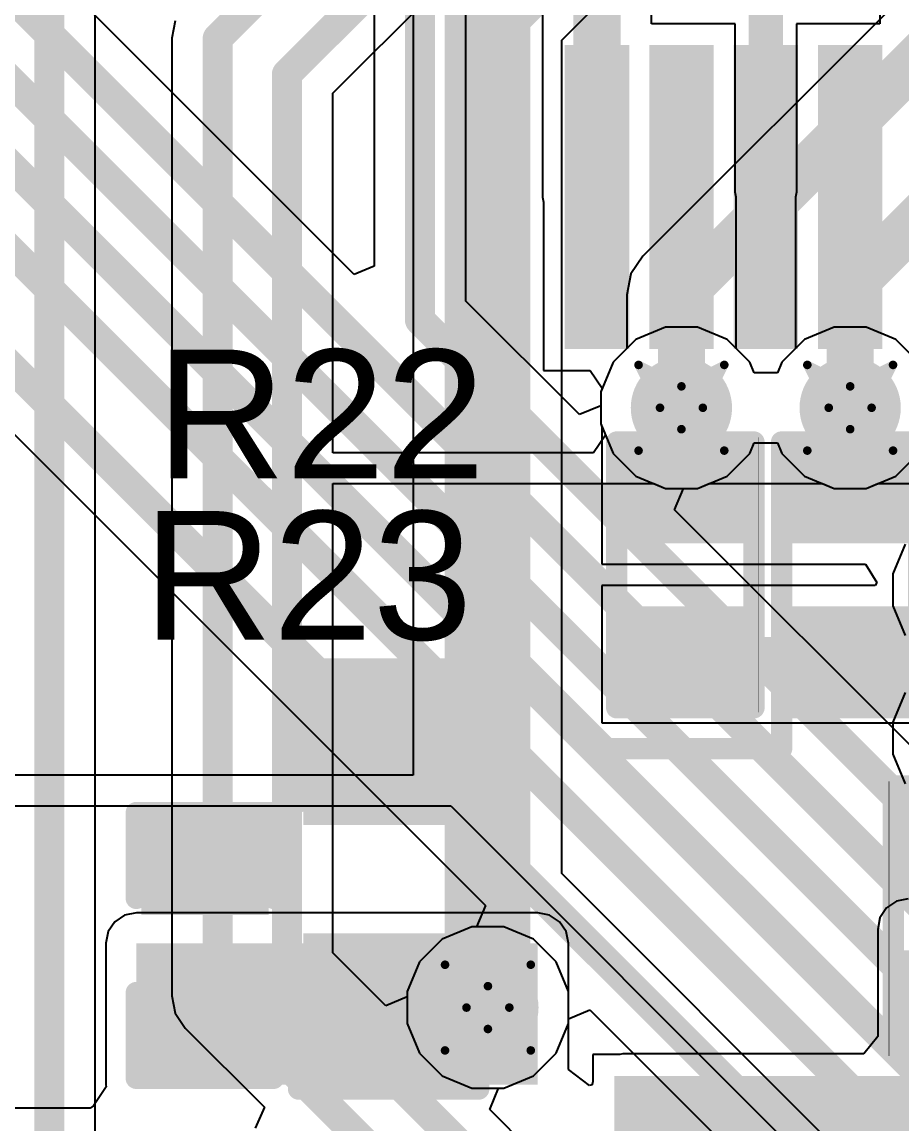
# Model space of a CAD drawing. Header units: inches. Extents: x -3 to 289, y -11 to 89.
# Drawn here: x 65.82 to 71.03, y 8.14 to 14.68 of the extents above; entities that cross this region are included whole.
import ezdxf

# ---------------------------------------------------------------- set-up
doc = ezdxf.new("R2010")
doc.units = ezdxf.units.IN
for name, color, linetype in [('Bottom Layer', 5, 'Continuous'), ('Drill Drawing', 1, 'Continuous'), ('Layer 1', 16, 'Continuous'), ('Layer 2', 76, 'Continuous'), ('Top Layer', 1, 'Continuous'), ('Top Overlay', 2, 'Continuous'), ('Top Paste', 8, 'Continuous'), ('Top Solder', 216, 'Continuous'), ('Via Holes', 16, 'Continuous')]:
    doc.layers.add(name, color=color, linetype=linetype)
doc.styles.add('Arial', font='', dxfattribs={"height": 0.2})
doc.styles.get('Arial').set_extended_font_data('Arial')

# ---------------------------------------------------------------- blocks, each defined once
blk = doc.blocks.new('48_TSOP_I_9')
at = {"layer": 'Top Layer'}
for points in [[(8.8999, -4.3899), (8.8999, -4.1099), (10.5999, -4.1099), (10.5999, -4.3899)], [(8.8999, -4.8901), (8.8999, -4.61), (10.5999, -4.61), (10.5999, -4.8901)], [(8.8999, -5.3899), (8.8999, -5.1099), (10.5999, -5.1099), (10.5999, -5.3899)], [(8.8999, -5.8901), (8.8999, -5.61), (10.5999, -5.61), (10.5999, -5.8901)]]:
    blk.add_hatch(color=1, dxfattribs=at).paths.add_polyline_path(points)
at = {"layer": 'Top Paste'}
for points in [[(8.8999, -4.3899), (8.8999, -4.1099), (10.5999, -4.1099), (10.5999, -4.3899)], [(8.8999, -4.8901), (8.8999, -4.61), (10.5999, -4.61), (10.5999, -4.8901)], [(8.8999, -5.3899), (8.8999, -5.1099), (10.5999, -5.1099), (10.5999, -5.3899)], [(8.8999, -5.8901), (8.8999, -5.61), (10.5999, -5.61), (10.5999, -5.8901)]]:
    blk.add_hatch(color=8, dxfattribs=at).paths.add_polyline_path(points)
at = {"layer": 'Top Solder'}
for points in [[(8.8491, -4.4407), (8.8491, -4.0591), (10.6507, -4.0591), (10.6507, -4.4407)], [(8.8491, -4.9409), (8.8491, -4.5592), (10.6507, -4.5592), (10.6507, -4.9409)], [(8.8491, -5.4407), (8.8491, -5.0591), (10.6507, -5.0591), (10.6507, -5.4407)], [(8.8491, -5.9409), (8.8491, -5.5592), (10.6507, -5.5592), (10.6507, -5.9409)]]:
    blk.add_hatch(color=216, dxfattribs=at).paths.add_polyline_path(points)
blk = doc.blocks.new('R___0402_45')
at = {"layer": 'Top Layer'}
for points in [[(-0.6985, -0.3175), (-0.6985, 0.3175), (-0.2413, 0.3175), (-0.2413, -0.3175)], [(0.2413, -0.3175), (0.2413, 0.3175), (0.6985, 0.3175), (0.6985, -0.3175)]]:
    blk.add_hatch(color=1, dxfattribs=at).paths.add_polyline_path(points)
at = {"layer": 'Top Paste'}
for points in [[(-0.6985, -0.3175), (-0.6985, 0.3175), (-0.2413, 0.3175), (-0.2413, -0.3175)], [(0.2413, -0.3175), (0.2413, 0.3175), (0.6985, 0.3175), (0.6985, -0.3175)]]:
    blk.add_hatch(color=8, dxfattribs=at).paths.add_polyline_path(points)
at = {"layer": 'Top Solder'}
for points in [[(-0.7535, -0.3725), (-0.7535, 0.3725), (-0.1863, 0.3725), (-0.1863, -0.3725)], [(0.1863, -0.3725), (0.1863, 0.3725), (0.7535, 0.3725), (0.7535, -0.3725)]]:
    blk.add_hatch(color=216, dxfattribs=at).paths.add_polyline_path(points)
at = {"layer": 'Top Overlay'}
for points in [[(-0.7874, 0.4064, 0.127, 0.127, 0), (-0.7874, -0.4064, 0.127, 0.127, 0)], [(-0.7874, 0.4064, 0.127, 0.127, 0), (0.7874, 0.4064, 0.127, 0.127, 0)], [(0.7874, 0.4064, 0.127, 0.127, 0), (0.7874, -0.4064, 0.127, 0.127, 0)], [(-0.7874, -0.4064, 0.127, 0.127, 0), (0.7874, -0.4064, 0.127, 0.127, 0)], [(-0.8128, -0.4318, 0.00323, 0.00323, 0), (0.8128, -0.4318, 0.00323, 0.00323, 0)]]:
    blk.add_lwpolyline(points, format="xyseb", dxfattribs=at)
for points in [[(-0.8191, 0.4064, 0.0635, 0.0635, 1), (-0.7556, 0.4064, 0.0635, 0.0635, 1)], [(-0.8191, 0.4064, 0.0635, 0.0635, 1), (-0.7556, 0.4064, 0.0635, 0.0635, 1)], [(0.7556, 0.4064, 0.0635, 0.0635, 1), (0.8191, 0.4064, 0.0635, 0.0635, 1)], [(0.7556, 0.4064, 0.0635, 0.0635, 1), (0.8191, 0.4064, 0.0635, 0.0635, 1)], [(-0.8191, -0.4064, 0.0635, 0.0635, 1), (-0.7556, -0.4064, 0.0635, 0.0635, 1)], [(-0.8191, -0.4064, 0.0635, 0.0635, 1), (-0.7556, -0.4064, 0.0635, 0.0635, 1)], [(0.7556, -0.4064, 0.0635, 0.0635, 1), (0.8191, -0.4064, 0.0635, 0.0635, 1)], [(0.7556, -0.4064, 0.0635, 0.0635, 1), (0.8191, -0.4064, 0.0635, 0.0635, 1)], [(-0.8136, -0.4318, 0.00161, 0.00161, 1), (-0.812, -0.4318, 0.00161, 0.00161, 1)], [(0.812, -0.4318, 0.00161, 0.00161, 1), (0.8136, -0.4318, 0.00161, 0.00161, 1)]]:
    blk.add_lwpolyline(points, format="xyseb", close=True, dxfattribs=at)
blk = doc.blocks.new('R___0402_46')
at = {"layer": 'Top Layer'}
for points in [[(-0.6985, -0.3175), (-0.6985, 0.3175), (-0.2413, 0.3175), (-0.2413, -0.3175)], [(0.2413, -0.3175), (0.2413, 0.3175), (0.6985, 0.3175), (0.6985, -0.3175)]]:
    blk.add_hatch(color=1, dxfattribs=at).paths.add_polyline_path(points)
at = {"layer": 'Top Paste'}
for points in [[(-0.6985, -0.3175), (-0.6985, 0.3175), (-0.2413, 0.3175), (-0.2413, -0.3175)], [(0.2413, -0.3175), (0.2413, 0.3175), (0.6985, 0.3175), (0.6985, -0.3175)]]:
    blk.add_hatch(color=8, dxfattribs=at).paths.add_polyline_path(points)
at = {"layer": 'Top Solder'}
for points in [[(-0.7535, -0.3725), (-0.7535, 0.3725), (-0.1863, 0.3725), (-0.1863, -0.3725)], [(0.1863, -0.3725), (0.1863, 0.3725), (0.7535, 0.3725), (0.7535, -0.3725)]]:
    blk.add_hatch(color=216, dxfattribs=at).paths.add_polyline_path(points)
at = {"layer": 'Top Overlay'}
for points in [[(-0.7874, 0.4064, 0.127, 0.127, 0), (0.7874, 0.4064, 0.127, 0.127, 0)], [(-0.7874, 0.4064, 0.127, 0.127, 0), (-0.7874, -0.4064, 0.127, 0.127, 0)], [(0.7874, 0.4064, 0.127, 0.127, 0), (0.7874, -0.4064, 0.127, 0.127, 0)], [(-0.7874, -0.4064, 0.127, 0.127, 0), (0.7874, -0.4064, 0.127, 0.127, 0)], [(-0.8128, -0.4318, 0.00323, 0.00323, 0), (0.8128, -0.4318, 0.00323, 0.00323, 0)]]:
    blk.add_lwpolyline(points, format="xyseb", dxfattribs=at)
for points in [[(-0.8191, 0.4064, 0.0635, 0.0635, 1), (-0.7556, 0.4064, 0.0635, 0.0635, 1)], [(-0.8191, 0.4064, 0.0635, 0.0635, 1), (-0.7556, 0.4064, 0.0635, 0.0635, 1)], [(0.7556, 0.4064, 0.0635, 0.0635, 1), (0.8191, 0.4064, 0.0635, 0.0635, 1)], [(0.7556, 0.4064, 0.0635, 0.0635, 1), (0.8191, 0.4064, 0.0635, 0.0635, 1)], [(-0.8191, -0.4064, 0.0635, 0.0635, 1), (-0.7556, -0.4064, 0.0635, 0.0635, 1)], [(-0.8191, -0.4064, 0.0635, 0.0635, 1), (-0.7556, -0.4064, 0.0635, 0.0635, 1)], [(0.7556, -0.4064, 0.0635, 0.0635, 1), (0.8191, -0.4064, 0.0635, 0.0635, 1)], [(0.7556, -0.4064, 0.0635, 0.0635, 1), (0.8191, -0.4064, 0.0635, 0.0635, 1)], [(-0.8136, -0.4318, 0.00161, 0.00161, 1), (-0.812, -0.4318, 0.00161, 0.00161, 1)], [(0.812, -0.4318, 0.00161, 0.00161, 1), (0.8136, -0.4318, 0.00161, 0.00161, 1)]]:
    blk.add_lwpolyline(points, format="xyseb", close=True, dxfattribs=at)
blk = doc.blocks.new('R___0402_55')
at = {"layer": 'Top Layer'}
for points in [[(-0.6985, -0.3175), (-0.6985, 0.3175), (-0.2413, 0.3175), (-0.2413, -0.3175)], [(0.2413, -0.3175), (0.2413, 0.3175), (0.6985, 0.3175), (0.6985, -0.3175)]]:
    blk.add_hatch(color=1, dxfattribs=at).paths.add_polyline_path(points)
at = {"layer": 'Top Paste'}
for points in [[(-0.6985, -0.3175), (-0.6985, 0.3175), (-0.2413, 0.3175), (-0.2413, -0.3175)], [(0.2413, -0.3175), (0.2413, 0.3175), (0.6985, 0.3175), (0.6985, -0.3175)]]:
    blk.add_hatch(color=8, dxfattribs=at).paths.add_polyline_path(points)
at = {"layer": 'Top Solder'}
for points in [[(-0.7535, -0.3725), (-0.7535, 0.3725), (-0.1863, 0.3725), (-0.1863, -0.3725)], [(0.1863, -0.3725), (0.1863, 0.3725), (0.7535, 0.3725), (0.7535, -0.3725)]]:
    blk.add_hatch(color=216, dxfattribs=at).paths.add_polyline_path(points)
at = {"layer": 'Top Overlay'}
for points in [[(0.7874, 0.4064, 0.127, 0.127, 0), (-0.7874, 0.4064, 0.127, 0.127, 0)], [(-0.7874, -0.4064, 0.127, 0.127, 0), (-0.7874, 0.4064, 0.127, 0.127, 0)], [(0.7874, -0.4064, 0.127, 0.127, 0), (0.7874, 0.4064, 0.127, 0.127, 0)], [(0.7874, -0.4064, 0.127, 0.127, 0), (-0.7874, -0.4064, 0.127, 0.127, 0)], [(0.8128, -0.4318, 0.00323, 0.00323, 0), (-0.8128, -0.4318, 0.00323, 0.00323, 0)]]:
    blk.add_lwpolyline(points, format="xyseb", dxfattribs=at)
for points in [[(-0.8191, 0.4064, 0.0635, 0.0635, 1), (-0.7556, 0.4064, 0.0635, 0.0635, 1)], [(-0.8191, 0.4064, 0.0635, 0.0635, 1), (-0.7556, 0.4064, 0.0635, 0.0635, 1)], [(0.7556, 0.4064, 0.0635, 0.0635, 1), (0.8191, 0.4064, 0.0635, 0.0635, 1)], [(0.7556, 0.4064, 0.0635, 0.0635, 1), (0.8191, 0.4064, 0.0635, 0.0635, 1)], [(-0.8191, -0.4064, 0.0635, 0.0635, 1), (-0.7556, -0.4064, 0.0635, 0.0635, 1)], [(-0.8191, -0.4064, 0.0635, 0.0635, 1), (-0.7556, -0.4064, 0.0635, 0.0635, 1)], [(0.7556, -0.4064, 0.0635, 0.0635, 1), (0.8191, -0.4064, 0.0635, 0.0635, 1)], [(0.7556, -0.4064, 0.0635, 0.0635, 1), (0.8191, -0.4064, 0.0635, 0.0635, 1)], [(-0.8136, -0.4318, 0.00161, 0.00161, 1), (-0.812, -0.4318, 0.00161, 0.00161, 1)], [(0.812, -0.4318, 0.00161, 0.00161, 1), (0.8136, -0.4318, 0.00161, 0.00161, 1)]]:
    blk.add_lwpolyline(points, format="xyseb", close=True, dxfattribs=at)
blk = doc.blocks.new('693071010811_82')
at = {"layer": 'Top Layer'}
blk.add_hatch(color=1, dxfattribs=at).paths.add_polyline_path([(-0.175, 7.725), (1.625, 7.725), (1.625, 6.325), (-0.175, 6.325)])
at = {"layer": 'Top Paste'}
blk.add_hatch(color=8, dxfattribs=at).paths.add_polyline_path([(-0.175, 7.725), (1.625, 7.725), (1.625, 6.325), (-0.175, 6.325)])
at = {"layer": 'Top Solder'}
blk.add_hatch(color=216, dxfattribs=at).paths.add_polyline_path([(-0.225, 7.775), (1.675, 7.775), (1.675, 6.275), (-0.225, 6.275)])
blk = doc.blocks.new('C___0603_111')
at = {"layer": 'Top Layer'}
for points in [[(-0.381, 0.4445), (-0.381, -0.4445), (-1.143, -0.4445), (-1.143, 0.4445)], [(1.143, 0.4445), (1.143, -0.4445), (0.381, -0.4445), (0.381, 0.4445)]]:
    blk.add_hatch(color=1, dxfattribs=at).paths.add_polyline_path(points)
at = {"layer": 'Top Paste'}
for points in [[(-0.381, 0.4445), (-0.381, -0.4445), (-1.143, -0.4445), (-1.143, 0.4445)], [(1.143, 0.4445), (1.143, -0.4445), (0.381, -0.4445), (0.381, 0.4445)]]:
    blk.add_hatch(color=8, dxfattribs=at).paths.add_polyline_path(points)
at = {"layer": 'Top Solder'}
for points in [[(-0.321, 0.5045), (-0.321, -0.5045), (-1.203, -0.5045), (-1.203, 0.5045)], [(1.203, 0.5045), (1.203, -0.5045), (0.321, -0.5045), (0.321, 0.5045)]]:
    blk.add_hatch(color=216, dxfattribs=at).paths.add_polyline_path(points)
at = {"layer": 'Top Overlay'}
for points in [[(-0.4572, 0.5334, 0.127, 0.127, 0), (-1.2446, 0.5334, 0.127, 0.127, 0)], [(-1.2446, -0.5334, 0.127, 0.127, 0), (-1.2446, 0.5334, 0.127, 0.127, 0)], [(1.2446, 0.5334, 0.127, 0.127, 0), (0.4572, 0.5334, 0.127, 0.127, 0)], [(1.2446, -0.5334, 0.127, 0.127, 0), (1.2446, 0.5334, 0.127, 0.127, 0)], [(-0.4572, -0.5334, 0.127, 0.127, 0), (-1.2446, -0.5334, 0.127, 0.127, 0)], [(1.2446, -0.5334, 0.127, 0.127, 0), (0.4572, -0.5334, 0.127, 0.127, 0)]]:
    blk.add_lwpolyline(points, format="xyseb", dxfattribs=at)
for points in [[(-1.2764, 0.5334, 0.0635, 0.0635, 1), (-1.2128, 0.5334, 0.0635, 0.0635, 1)], [(-1.2764, 0.5334, 0.0635, 0.0635, 1), (-1.2128, 0.5334, 0.0635, 0.0635, 1)], [(-0.4889, 0.5334, 0.0635, 0.0635, 1), (-0.4254, 0.5334, 0.0635, 0.0635, 1)], [(0.4254, 0.5334, 0.0635, 0.0635, 1), (0.4889, 0.5334, 0.0635, 0.0635, 1)], [(1.2128, 0.5334, 0.0635, 0.0635, 1), (1.2764, 0.5334, 0.0635, 0.0635, 1)], [(1.2128, 0.5334, 0.0635, 0.0635, 1), (1.2764, 0.5334, 0.0635, 0.0635, 1)], [(-1.2764, -0.5334, 0.0635, 0.0635, 1), (-1.2128, -0.5334, 0.0635, 0.0635, 1)], [(-1.2764, -0.5334, 0.0635, 0.0635, 1), (-1.2128, -0.5334, 0.0635, 0.0635, 1)], [(-0.4889, -0.5334, 0.0635, 0.0635, 1), (-0.4254, -0.5334, 0.0635, 0.0635, 1)], [(0.4254, -0.5334, 0.0635, 0.0635, 1), (0.4889, -0.5334, 0.0635, 0.0635, 1)], [(1.2128, -0.5334, 0.0635, 0.0635, 1), (1.2764, -0.5334, 0.0635, 0.0635, 1)], [(1.2128, -0.5334, 0.0635, 0.0635, 1), (1.2764, -0.5334, 0.0635, 0.0635, 1)]]:
    blk.add_lwpolyline(points, format="xyseb", close=True, dxfattribs=at)
blk = doc.blocks.new('____0402_114')
at = {"layer": 'Top Layer'}
for points in [[(-0.6985, -0.3175), (-0.6985, 0.3175), (-0.2413, 0.3175), (-0.2413, -0.3175)], [(0.2413, -0.3175), (0.2413, 0.3175), (0.6985, 0.3175), (0.6985, -0.3175)]]:
    blk.add_hatch(color=1, dxfattribs=at).paths.add_polyline_path(points)
at = {"layer": 'Top Paste'}
for points in [[(-0.6985, -0.3175), (-0.6985, 0.3175), (-0.2413, 0.3175), (-0.2413, -0.3175)], [(0.2413, -0.3175), (0.2413, 0.3175), (0.6985, 0.3175), (0.6985, -0.3175)]]:
    blk.add_hatch(color=8, dxfattribs=at).paths.add_polyline_path(points)
at = {"layer": 'Top Solder'}
for points in [[(-0.7585, -0.3775), (-0.7585, 0.3775), (-0.1813, 0.3775), (-0.1813, -0.3775)], [(0.1813, -0.3775), (0.1813, 0.3775), (0.7585, 0.3775), (0.7585, -0.3775)]]:
    blk.add_hatch(color=216, dxfattribs=at).paths.add_polyline_path(points)
at = {"layer": 'Top Overlay'}
for points in [[(-0.2794, 0.4064, 0.127, 0.127, 0), (-0.7874, 0.4064, 0.127, 0.127, 0)], [(-0.7874, -0.4064, 0.127, 0.127, 0), (-0.7874, 0.4064, 0.127, 0.127, 0)], [(0.7874, 0.4064, 0.127, 0.127, 0), (0.2794, 0.4064, 0.127, 0.127, 0)], [(0.7874, -0.4064, 0.127, 0.127, 0), (0.7874, 0.4064, 0.127, 0.127, 0)], [(-0.2794, -0.4064, 0.127, 0.127, 0), (-0.7874, -0.4064, 0.127, 0.127, 0)], [(0.7874, -0.4064, 0.127, 0.127, 0), (0.2794, -0.4064, 0.127, 0.127, 0)]]:
    blk.add_lwpolyline(points, format="xyseb", dxfattribs=at)
for points in [[(-0.8191, 0.4064, 0.0635, 0.0635, 1), (-0.7556, 0.4064, 0.0635, 0.0635, 1)], [(-0.8191, 0.4064, 0.0635, 0.0635, 1), (-0.7556, 0.4064, 0.0635, 0.0635, 1)], [(-0.3111, 0.4064, 0.0635, 0.0635, 1), (-0.2477, 0.4064, 0.0635, 0.0635, 1)], [(0.2477, 0.4064, 0.0635, 0.0635, 1), (0.3111, 0.4064, 0.0635, 0.0635, 1)], [(0.7556, 0.4064, 0.0635, 0.0635, 1), (0.8191, 0.4064, 0.0635, 0.0635, 1)], [(0.7556, 0.4064, 0.0635, 0.0635, 1), (0.8191, 0.4064, 0.0635, 0.0635, 1)], [(-0.8191, -0.4064, 0.0635, 0.0635, 1), (-0.7556, -0.4064, 0.0635, 0.0635, 1)], [(-0.8191, -0.4064, 0.0635, 0.0635, 1), (-0.7556, -0.4064, 0.0635, 0.0635, 1)], [(-0.3111, -0.4064, 0.0635, 0.0635, 1), (-0.2477, -0.4064, 0.0635, 0.0635, 1)], [(0.2477, -0.4064, 0.0635, 0.0635, 1), (0.3111, -0.4064, 0.0635, 0.0635, 1)], [(0.7556, -0.4064, 0.0635, 0.0635, 1), (0.8191, -0.4064, 0.0635, 0.0635, 1)], [(0.7556, -0.4064, 0.0635, 0.0635, 1), (0.8191, -0.4064, 0.0635, 0.0635, 1)]]:
    blk.add_lwpolyline(points, format="xyseb", close=True, dxfattribs=at)

msp = doc.modelspace()

# ---------------------------------------------------------------- hatches: boundary and pattern name
at = {"layer": 'Bottom Layer'}
h = msp.add_hatch(color=5, dxfattribs=at)
edge = h.paths.add_edge_path()
edge.add_arc((69.7275, 12.3891), 0.3, 0, 360)
h = msp.add_hatch(color=5, dxfattribs=at)
edge = h.paths.add_edge_path()
edge.add_arc((70.7275, 12.3891), 0.3, 0, 360)
h = msp.add_hatch(color=5, dxfattribs=at)
edge = h.paths.add_edge_path()
edge.add_arc((68.5808, 8.8335), 0.3, 0, 360)
at = {"layer": 'Layer 1'}
h = msp.add_hatch(color=16, dxfattribs=at)
edge = h.paths.add_edge_path()
edge.add_arc((69.7275, 12.3891), 0.3, 0, 360)
h = msp.add_hatch(color=16, dxfattribs=at)
edge = h.paths.add_edge_path()
edge.add_arc((70.7275, 12.3891), 0.3, 0, 360)
h = msp.add_hatch(color=16, dxfattribs=at)
edge = h.paths.add_edge_path()
edge.add_arc((68.5808, 8.8335), 0.3, 0, 360)
at = {"layer": 'Layer 2'}
h = msp.add_hatch(color=76, dxfattribs=at)
edge = h.paths.add_edge_path()
edge.add_arc((69.7275, 12.3891), 0.3, 0, 360)
h = msp.add_hatch(color=76, dxfattribs=at)
edge = h.paths.add_edge_path()
edge.add_arc((70.7275, 12.3891), 0.3, 0, 360)
h = msp.add_hatch(color=76, dxfattribs=at)
edge = h.paths.add_edge_path()
edge.add_arc((68.5808, 8.8335), 0.3, 0, 360)
at = {"layer": 'Top Layer'}
h = msp.add_hatch(color=1, dxfattribs=at)
edge = h.paths.add_edge_path()
edge.add_arc((69.7275, 12.3891), 0.3, 0, 360)
h = msp.add_hatch(color=1, dxfattribs=at)
edge = h.paths.add_edge_path()
edge.add_arc((70.7275, 12.3891), 0.3, 0, 360)
for points in [[(66.4975, 8.3763), (68.8766, 8.3763), (68.8766, 9.2145), (66.4975, 9.2145)], [(72.3654, 8.378), (69.3803, 8.378), (69.3803, 6.978), (72.3654, 6.978)]]:
    msp.add_hatch(color=1, dxfattribs=at).paths.add_polyline_path(points)
h = msp.add_hatch(color=1, dxfattribs=at)
edge = h.paths.add_edge_path()
edge.add_arc((68.5808, 8.8335), 0.3, 0, 360)
at = {"layer": 'Via Holes'}
h = msp.add_hatch(color=7, dxfattribs=at)
edge = h.paths.add_edge_path()
edge.add_arc((69.7275, 12.3891), 0.15, 0, 360)
h = msp.add_hatch(color=7, dxfattribs=at)
edge = h.paths.add_edge_path()
edge.add_arc((70.7275, 12.3891), 0.15, 0, 360)
h = msp.add_hatch(color=7, dxfattribs=at)
edge = h.paths.add_edge_path()
edge.add_arc((68.5808, 8.8335), 0.15, 0, 360)

# ---------------------------------------------------------------- linework, layer by layer
at = {"layer": 'Bottom Layer'}
for p, q in [((69.0179, 14.5674), (72.1907, 17.7402)), ((71.3815, 15.1707), (69.4986, 13.2878)), ((68.1374, 14.7498), (68.1374, 10.2105)), ((69.0179, 9.628), (69.0179, 14.5674)), ((69.4986, 13.2878), (69.4285, 13.1828)), ((69.4285, 13.1828), (69.4038, 13.0589)), ((69.4038, 13.0589), (69.4038, 12.7411)), ((69.4038, 12.7411), (69.3225, 12.6597)), ((69.3225, 12.6597), (69.2497, 12.4841)), ((69.2497, 12.4841), (69.2497, 12.294)), ((69.2497, 12.294), (69.3225, 12.1184)), ((70.1326, 12.1184), (70.1588, 12.1817)), ((70.1588, 12.1817), (70.2963, 12.1817)), ((70.2963, 12.1817), (70.3225, 12.1184)), ((69.3225, 12.1184), (69.4569, 11.984)), ((69.9982, 11.984), (70.1326, 12.1184)), ((70.3225, 12.1184), (70.4569, 11.984)), ((70.9982, 11.984), (71.1227, 12.1086)), ((69.4569, 11.984), (69.6325, 11.9113)), ((69.8226, 11.9113), (69.9982, 11.984)), ((70.4569, 11.984), (70.6325, 11.9113)), ((70.8226, 11.9113), (70.9982, 11.984)), ((69.6325, 11.9113), (69.8226, 11.9113)), ((70.6325, 11.9113), (70.8226, 11.9113)), ((71.0535, 11.5807), (70.9807, 11.4051)), ((70.9807, 11.4051), (70.9807, 11.215)), ((70.9807, 11.215), (71.0535, 11.0394)), ((68.1374, 10.2105), (64.6539, 10.2105)), ((64.6539, 10.0292), (68.3603, 10.0292)), ((68.3603, 10.0292), (71.2497, 7.1398)), ((71.3248, 7.3211), (69.0179, 9.628))]:
    msp.add_line(p, q, dxfattribs=at)
for points in [[(68.5777, 14.7498, 0.508, 0.508, 0), (71.8794, 18.0515, 0.508, 0.508, 0)], [(70.7275, 13.1054, 0.2794, 0.2794, 0), (73.5866, 15.9645, 0.2794, 0.2794, 0)], [(68.5777, 8.8335, 0.508, 0.508, 0), (68.5777, 14.7498, 0.508, 0.508, 0)], [(69.7275, 13.0589, 0.2794, 0.2794, 0), (71.543, 14.8743, 0.2794, 0.2794, 0)], [(69.7275, 12.3891, 0.2794, 0.2794, 0), (69.7275, 13.0589, 0.2794, 0.2794, 0)], [(70.7275, 12.3891, 0.2794, 0.2794, 0), (70.7275, 13.1054, 0.2794, 0.2794, 0)]]:
    msp.add_lwpolyline(points, format="xyseb", dxfattribs=at)
for points in [[(68.4507, 14.7498, 0.254, 0.254, 1), (68.7047, 14.7498, 0.254, 0.254, 1)], [(68.4507, 14.7498, 0.254, 0.254, 1), (68.7047, 14.7498, 0.254, 0.254, 1)], [(69.6577, 13.0589, 0.1397, 0.1397, 1), (69.7974, 13.0589, 0.1397, 0.1397, 1)], [(69.6577, 13.0589, 0.1397, 0.1397, 1), (69.7974, 13.0589, 0.1397, 0.1397, 1)], [(70.6577, 13.1054, 0.1397, 0.1397, 1), (70.7974, 13.1054, 0.1397, 0.1397, 1)], [(70.6577, 13.1054, 0.1397, 0.1397, 1), (70.7974, 13.1054, 0.1397, 0.1397, 1)], [(69.6577, 12.3891, 0.1397, 0.1397, 1), (69.7974, 12.3891, 0.1397, 0.1397, 1)], [(70.6577, 12.3891, 0.1397, 0.1397, 1), (70.7974, 12.3891, 0.1397, 0.1397, 1)], [(68.4507, 8.8335, 0.254, 0.254, 1), (68.7047, 8.8335, 0.254, 0.254, 1)]]:
    msp.add_lwpolyline(points, format="xyseb", close=True, dxfattribs=at)
at = {"layer": 'Drill Drawing'}
for points in [[(69.4735, 12.6431, 0.0508, 0.0508, 0), (69.7275, 12.5161, 0.0508, 0.0508, 0)], [(69.4735, 12.6431, 0.0508, 0.0508, 0), (69.6005, 12.3891, 0.0508, 0.0508, 0)], [(69.7275, 12.5161, 0.0508, 0.0508, 0), (69.9815, 12.6431, 0.0508, 0.0508, 0)], [(69.8545, 12.3891, 0.0508, 0.0508, 0), (69.9815, 12.6431, 0.0508, 0.0508, 0)], [(70.4735, 12.6431, 0.0508, 0.0508, 0), (70.7275, 12.5161, 0.0508, 0.0508, 0)], [(70.4735, 12.6431, 0.0508, 0.0508, 0), (70.6005, 12.3891, 0.0508, 0.0508, 0)], [(70.7275, 12.5161, 0.0508, 0.0508, 0), (70.9815, 12.6431, 0.0508, 0.0508, 0)], [(70.8545, 12.3891, 0.0508, 0.0508, 0), (70.9815, 12.6431, 0.0508, 0.0508, 0)], [(69.4735, 12.1351, 0.0508, 0.0508, 0), (69.6005, 12.3891, 0.0508, 0.0508, 0)], [(69.8545, 12.3891, 0.0508, 0.0508, 0), (69.9815, 12.1351, 0.0508, 0.0508, 0)], [(70.4735, 12.1351, 0.0508, 0.0508, 0), (70.6005, 12.3891, 0.0508, 0.0508, 0)], [(70.8545, 12.3891, 0.0508, 0.0508, 0), (70.9815, 12.1351, 0.0508, 0.0508, 0)], [(69.4735, 12.1351, 0.0508, 0.0508, 0), (69.7275, 12.2621, 0.0508, 0.0508, 0)], [(69.7275, 12.2621, 0.0508, 0.0508, 0), (69.9815, 12.1351, 0.0508, 0.0508, 0)], [(70.4735, 12.1351, 0.0508, 0.0508, 0), (70.7275, 12.2621, 0.0508, 0.0508, 0)], [(70.7275, 12.2621, 0.0508, 0.0508, 0), (70.9815, 12.1351, 0.0508, 0.0508, 0)], [(68.3268, 9.0875, 0.0508, 0.0508, 0), (68.5808, 8.9605, 0.0508, 0.0508, 0)], [(68.3268, 9.0875, 0.0508, 0.0508, 0), (68.4538, 8.8335, 0.0508, 0.0508, 0)], [(68.5808, 8.9605, 0.0508, 0.0508, 0), (68.8348, 9.0875, 0.0508, 0.0508, 0)], [(68.7078, 8.8335, 0.0508, 0.0508, 0), (68.8348, 9.0875, 0.0508, 0.0508, 0)], [(68.3268, 8.5795, 0.0508, 0.0508, 0), (68.4538, 8.8335, 0.0508, 0.0508, 0)], [(68.7078, 8.8335, 0.0508, 0.0508, 0), (68.8348, 8.5795, 0.0508, 0.0508, 0)], [(68.3268, 8.5795, 0.0508, 0.0508, 0), (68.5808, 8.7065, 0.0508, 0.0508, 0)], [(68.5808, 8.7065, 0.0508, 0.0508, 0), (68.8348, 8.5795, 0.0508, 0.0508, 0)]]:
    msp.add_lwpolyline(points, format="xyseb", dxfattribs=at)
for points in [[(69.4608, 12.6431, 0.0254, 0.0254, 1), (69.4862, 12.6431, 0.0254, 0.0254, 1)], [(69.4608, 12.6431, 0.0254, 0.0254, 1), (69.4862, 12.6431, 0.0254, 0.0254, 1)], [(69.9688, 12.6431, 0.0254, 0.0254, 1), (69.9942, 12.6431, 0.0254, 0.0254, 1)], [(69.9688, 12.6431, 0.0254, 0.0254, 1), (69.9942, 12.6431, 0.0254, 0.0254, 1)], [(70.4608, 12.6431, 0.0254, 0.0254, 1), (70.4862, 12.6431, 0.0254, 0.0254, 1)], [(70.4608, 12.6431, 0.0254, 0.0254, 1), (70.4862, 12.6431, 0.0254, 0.0254, 1)], [(70.9688, 12.6431, 0.0254, 0.0254, 1), (70.9942, 12.6431, 0.0254, 0.0254, 1)], [(70.9688, 12.6431, 0.0254, 0.0254, 1), (70.9942, 12.6431, 0.0254, 0.0254, 1)], [(69.7148, 12.5161, 0.0254, 0.0254, 1), (69.7402, 12.5161, 0.0254, 0.0254, 1)], [(69.7148, 12.5161, 0.0254, 0.0254, 1), (69.7402, 12.5161, 0.0254, 0.0254, 1)], [(70.7148, 12.5161, 0.0254, 0.0254, 1), (70.7402, 12.5161, 0.0254, 0.0254, 1)], [(70.7148, 12.5161, 0.0254, 0.0254, 1), (70.7402, 12.5161, 0.0254, 0.0254, 1)], [(69.5878, 12.3891, 0.0254, 0.0254, 1), (69.6132, 12.3891, 0.0254, 0.0254, 1)], [(69.5878, 12.3891, 0.0254, 0.0254, 1), (69.6132, 12.3891, 0.0254, 0.0254, 1)], [(69.8418, 12.3891, 0.0254, 0.0254, 1), (69.8672, 12.3891, 0.0254, 0.0254, 1)], [(69.8418, 12.3891, 0.0254, 0.0254, 1), (69.8672, 12.3891, 0.0254, 0.0254, 1)], [(70.5878, 12.3891, 0.0254, 0.0254, 1), (70.6132, 12.3891, 0.0254, 0.0254, 1)], [(70.5878, 12.3891, 0.0254, 0.0254, 1), (70.6132, 12.3891, 0.0254, 0.0254, 1)], [(70.8418, 12.3891, 0.0254, 0.0254, 1), (70.8672, 12.3891, 0.0254, 0.0254, 1)], [(70.8418, 12.3891, 0.0254, 0.0254, 1), (70.8672, 12.3891, 0.0254, 0.0254, 1)], [(69.7148, 12.2621, 0.0254, 0.0254, 1), (69.7402, 12.2621, 0.0254, 0.0254, 1)], [(69.7148, 12.2621, 0.0254, 0.0254, 1), (69.7402, 12.2621, 0.0254, 0.0254, 1)], [(70.7148, 12.2621, 0.0254, 0.0254, 1), (70.7402, 12.2621, 0.0254, 0.0254, 1)], [(70.7148, 12.2621, 0.0254, 0.0254, 1), (70.7402, 12.2621, 0.0254, 0.0254, 1)], [(69.4608, 12.1351, 0.0254, 0.0254, 1), (69.4862, 12.1351, 0.0254, 0.0254, 1)], [(69.4608, 12.1351, 0.0254, 0.0254, 1), (69.4862, 12.1351, 0.0254, 0.0254, 1)], [(69.9688, 12.1351, 0.0254, 0.0254, 1), (69.9942, 12.1351, 0.0254, 0.0254, 1)], [(69.9688, 12.1351, 0.0254, 0.0254, 1), (69.9942, 12.1351, 0.0254, 0.0254, 1)], [(70.4608, 12.1351, 0.0254, 0.0254, 1), (70.4862, 12.1351, 0.0254, 0.0254, 1)], [(70.4608, 12.1351, 0.0254, 0.0254, 1), (70.4862, 12.1351, 0.0254, 0.0254, 1)], [(70.9688, 12.1351, 0.0254, 0.0254, 1), (70.9942, 12.1351, 0.0254, 0.0254, 1)], [(70.9688, 12.1351, 0.0254, 0.0254, 1), (70.9942, 12.1351, 0.0254, 0.0254, 1)], [(68.3141, 9.0875, 0.0254, 0.0254, 1), (68.3395, 9.0875, 0.0254, 0.0254, 1)], [(68.3141, 9.0875, 0.0254, 0.0254, 1), (68.3395, 9.0875, 0.0254, 0.0254, 1)], [(68.8221, 9.0875, 0.0254, 0.0254, 1), (68.8475, 9.0875, 0.0254, 0.0254, 1)], [(68.8221, 9.0875, 0.0254, 0.0254, 1), (68.8475, 9.0875, 0.0254, 0.0254, 1)], [(68.5681, 8.9605, 0.0254, 0.0254, 1), (68.5935, 8.9605, 0.0254, 0.0254, 1)], [(68.5681, 8.9605, 0.0254, 0.0254, 1), (68.5935, 8.9605, 0.0254, 0.0254, 1)], [(68.4411, 8.8335, 0.0254, 0.0254, 1), (68.4665, 8.8335, 0.0254, 0.0254, 1)], [(68.4411, 8.8335, 0.0254, 0.0254, 1), (68.4665, 8.8335, 0.0254, 0.0254, 1)], [(68.6951, 8.8335, 0.0254, 0.0254, 1), (68.7205, 8.8335, 0.0254, 0.0254, 1)], [(68.6951, 8.8335, 0.0254, 0.0254, 1), (68.7205, 8.8335, 0.0254, 0.0254, 1)], [(68.5681, 8.7065, 0.0254, 0.0254, 1), (68.5935, 8.7065, 0.0254, 0.0254, 1)], [(68.5681, 8.7065, 0.0254, 0.0254, 1), (68.5935, 8.7065, 0.0254, 0.0254, 1)], [(68.3141, 8.5795, 0.0254, 0.0254, 1), (68.3395, 8.5795, 0.0254, 0.0254, 1)], [(68.3141, 8.5795, 0.0254, 0.0254, 1), (68.3395, 8.5795, 0.0254, 0.0254, 1)], [(68.8221, 8.5795, 0.0254, 0.0254, 1), (68.8475, 8.5795, 0.0254, 0.0254, 1)], [(68.8221, 8.5795, 0.0254, 0.0254, 1), (68.8475, 8.5795, 0.0254, 0.0254, 1)]]:
    msp.add_lwpolyline(points, format="xyseb", close=True, dxfattribs=at)
at = {"layer": 'Layer 1'}
for p, q in [((57.4263, 20.5787), (68.5667, 9.4383)), ((68.45, 13.0215), (68.45, 16.7752)), ((67.9061, 16.6626), (67.9061, 13.2284)), ((67.7888, 13.1798), (65.064, 15.9046)), ((67.9061, 13.2284), (67.7888, 13.1798)), ((69.1227, 12.3487), (68.45, 13.0215)), ((69.6325, 12.8669), (69.4569, 12.7941)), ((69.8226, 12.8669), (69.6325, 12.8669)), ((69.9982, 12.7941), (69.8226, 12.8669)), ((70.6325, 12.8669), (70.4569, 12.7941)), ((70.8226, 12.8669), (70.6325, 12.8669)), ((70.9982, 12.7941), (70.8226, 12.8669)), ((69.4569, 12.7941), (69.3225, 12.6597)), ((70.1326, 12.6597), (69.9982, 12.7941)), ((70.4569, 12.7941), (70.3225, 12.6597)), ((71.1326, 12.6597), (70.9982, 12.7941)), ((69.3225, 12.6597), (69.2497, 12.4841)), ((70.1588, 12.5965), (70.1326, 12.6597)), ((70.3225, 12.6597), (70.2963, 12.5965)), ((70.2963, 12.5965), (70.1588, 12.5965)), ((69.2497, 12.4841), (69.2497, 12.4013)), ((69.2497, 12.4013), (69.1227, 12.3487)), ((70.1326, 12.1184), (70.1588, 12.1817)), ((70.1588, 12.1817), (70.2963, 12.1817)), ((70.2963, 12.1817), (70.3225, 12.1184)), ((69.9982, 11.984), (70.1326, 12.1184)), ((70.3225, 12.1184), (70.4569, 11.984)), ((70.9982, 11.984), (71.1227, 12.1086)), ((69.8226, 11.9113), (69.9982, 11.984)), ((70.4569, 11.984), (70.6325, 11.9113)), ((70.8226, 11.9113), (70.9982, 11.984)), ((69.6872, 11.7843), (69.7398, 11.9113)), ((69.7398, 11.9113), (69.8226, 11.9113)), ((70.6325, 11.9113), (70.8226, 11.9113)), ((71.5652, 9.9063), (69.6872, 11.7843)), ((71.0535, 11.5807), (70.9807, 11.4051)), ((70.9807, 11.4051), (70.9807, 11.215)), ((70.9807, 11.215), (71.0535, 11.0394)), ((68.5667, 9.4383), (68.5141, 9.3113)), ((68.4857, 9.3113), (68.3101, 9.2386)), ((68.5141, 9.3113), (68.4857, 9.3113)), ((68.3101, 9.2386), (68.1757, 9.1042)), ((68.1757, 9.1042), (68.103, 8.9286)), ((68.103, 8.9286), (68.103, 8.7385)), ((69.0586, 8.7668), (69.1856, 8.8194)), ((69.1856, 8.8194), (72.4626, 5.5424)), ((69.0586, 8.7385), (69.0586, 8.7668)), ((68.103, 8.7385), (68.1757, 8.5629)), ((68.9858, 8.5629), (69.0586, 8.7385)), ((68.1757, 8.5629), (68.3101, 8.4285)), ((68.8514, 8.4285), (68.9858, 8.5629)), ((68.3101, 8.4285), (68.4857, 8.3557)), ((68.6758, 8.3557), (68.8514, 8.4285)), ((68.4857, 8.3557), (68.6758, 8.3557))]:
    msp.add_line(p, q, dxfattribs=at)
for points in [[(57.6186, 20.771, 0.1778, 0.1778, 0), (72.6548, 5.7347, 0.1778, 0.1778, 0)], [(59.764, 19.3114, 0.1778, 0.1778, 0), (72.6294, 6.4459, 0.1778, 0.1778, 0)], [(68.1781, 12.9089, 0.1778, 0.1778, 0), (68.1781, 16.7752, 0.1778, 0.1778, 0)], [(63.5528, 16.0255, 0.1778, 0.1778, 0), (71.2002, 8.378, 0.1778, 0.1778, 0)], [(64.1571, 15.9241, 0.1778, 0.1778, 0), (71.2088, 8.8724, 0.1778, 0.1778, 0)], [(64.7921, 15.792, 0.1778, 0.1778, 0), (71.3257, 9.2583, 0.1778, 0.1778, 0)], [(68.1781, 12.9089, 0.1778, 0.1778, 0), (71.4525, 9.6344, 0.1778, 0.1778, 0)]]:
    msp.add_lwpolyline(points, format="xyseb", dxfattribs=at)
msp.add_lwpolyline([(68.1336, 12.9089, 0.0889, 0.0889, 1), (68.2225, 12.9089, 0.0889, 0.0889, 1)], format="xyseb", close=True, dxfattribs=at)
msp.add_lwpolyline([(68.1336, 12.9089, 0.0889, 0.0889, 1), (68.2225, 12.9089, 0.0889, 0.0889, 1)], format="xyseb", close=True, dxfattribs=at)
at = {"layer": 'Layer 2'}
for p, q in [((66.253, 2.686), (66.253, 21.2841)), ((67.6614, 14.2536), (68.2491, 14.8413)), ((66.7284, 14.6832), (66.7077, 14.5792)), ((66.7077, 14.5792), (66.7077, 8.9038)), ((67.6614, 12.1213), (67.6614, 14.2536)), ((69.6325, 12.8669), (69.4569, 12.7941)), ((69.8226, 12.8669), (69.6325, 12.8669)), ((69.9982, 12.7941), (69.8226, 12.8669)), ((70.6325, 12.8669), (70.4569, 12.7941)), ((70.8226, 12.8669), (70.6325, 12.8669)), ((70.9982, 12.7941), (70.8226, 12.8669)), ((69.4569, 12.7941), (69.3225, 12.6597)), ((70.1326, 12.6597), (69.9982, 12.7941)), ((70.4569, 12.7941), (70.3225, 12.6597)), ((71.1326, 12.6597), (70.9982, 12.7941)), ((69.3225, 12.6597), (69.2497, 12.4841)), ((70.1588, 12.5965), (70.1326, 12.6597)), ((70.3225, 12.6597), (70.2963, 12.5965)), ((70.2963, 12.5965), (70.1588, 12.5965)), ((69.2497, 12.4841), (69.2497, 12.294)), ((69.2497, 12.294), (69.2776, 12.2269)), ((69.2776, 12.2269), (69.207, 12.1213)), ((69.207, 12.1213), (67.6614, 12.1213)), ((67.6614, 9.1585), (67.6614, 11.94)), ((67.6614, 11.94), (69.5632, 11.94)), ((69.5632, 11.94), (69.6325, 11.9113)), ((69.6325, 11.9113), (69.8226, 11.9113)), ((69.8226, 11.9113), (69.8919, 11.94)), ((69.8919, 11.94), (70.5632, 11.94)), ((70.5632, 11.94), (70.6325, 11.9113)), ((70.6325, 11.9113), (70.8226, 11.9113)), ((70.8226, 11.9113), (70.8919, 11.94)), ((70.8919, 11.94), (71.2868, 11.94)), ((71.0535, 10.7005), (70.9807, 10.5249)), ((70.9807, 10.5249), (70.9807, 10.3348)), ((70.9807, 10.3348), (71.0535, 10.1592)), ((68.4857, 9.3113), (68.3101, 9.2386)), ((68.6758, 9.3113), (68.4857, 9.3113)), ((68.8514, 9.2386), (68.6758, 9.3113)), ((68.3101, 9.2386), (68.1757, 9.1042)), ((68.9858, 9.1042), (68.8514, 9.2386)), ((67.976, 8.844), (67.6614, 9.1585)), ((68.1757, 9.1042), (68.103, 8.9286)), ((69.0586, 8.9286), (68.9858, 9.1042)), ((66.7077, 8.9038), (66.7284, 8.7998)), ((68.103, 8.8966), (67.976, 8.844)), ((68.103, 8.9286), (68.103, 8.8966)), ((69.0586, 8.7385), (69.0586, 8.9286)), ((66.7284, 8.7998), (66.7874, 8.7116)), ((66.7874, 8.7116), (67.2564, 8.2425)), ((68.9858, 8.5629), (69.0586, 8.7385)), ((68.8514, 8.4285), (68.9858, 8.5629)), ((68.6758, 8.3557), (68.8514, 8.4285)), ((68.5912, 8.2287), (68.6438, 8.3557)), ((68.6438, 8.3557), (68.6758, 8.3557)), ((67.2564, 8.2425), (67.2008, 8.1185)), ((69.2549, 7.5651), (68.5912, 8.2287))]:
    msp.add_line(p, q, dxfattribs=at)
for points in [[(65.9811, 2.2822, 0.1778, 0.1778, 0), (65.9811, 21.3967, 0.1778, 0.1778, 0)], [(66.9797, 14.5792, 0.1778, 0.1778, 0), (67.6517, 15.2513, 0.1778, 0.1778, 0)], [(67.3895, 14.3663, 0.1778, 0.1778, 0), (68.0569, 15.0336, 0.1778, 0.1778, 0)], [(66.9797, 8.9038, 0.1778, 0.1778, 0), (66.9797, 14.5792, 0.1778, 0.1778, 0)], [(67.3895, 9.0459, 0.1778, 0.1778, 0), (67.3895, 14.3663, 0.1778, 0.1778, 0)], [(67.3895, 9.0459, 0.1778, 0.1778, 0), (69.0626, 7.3728, 0.1778, 0.1778, 0)], [(66.9797, 8.9038, 0.1778, 0.1778, 0), (68.5703, 7.3132, 0.1778, 0.1778, 0)]]:
    msp.add_lwpolyline(points, format="xyseb", dxfattribs=at)
for points in [[(66.9352, 14.5792, 0.0889, 0.0889, 1), (67.0241, 14.5792, 0.0889, 0.0889, 1)], [(66.9352, 14.5792, 0.0889, 0.0889, 1), (67.0241, 14.5792, 0.0889, 0.0889, 1)], [(67.3451, 14.3663, 0.0889, 0.0889, 1), (67.434, 14.3663, 0.0889, 0.0889, 1)], [(67.3451, 14.3663, 0.0889, 0.0889, 1), (67.434, 14.3663, 0.0889, 0.0889, 1)], [(67.3451, 9.0459, 0.0889, 0.0889, 1), (67.434, 9.0459, 0.0889, 0.0889, 1)], [(67.3451, 9.0459, 0.0889, 0.0889, 1), (67.434, 9.0459, 0.0889, 0.0889, 1)], [(66.9352, 8.9038, 0.0889, 0.0889, 1), (67.0241, 8.9038, 0.0889, 0.0889, 1)], [(66.9352, 8.9038, 0.0889, 0.0889, 1), (67.0241, 8.9038, 0.0889, 0.0889, 1)]]:
    msp.add_lwpolyline(points, format="xyseb", close=True, dxfattribs=at)
at = {"layer": 'Top Layer'}
for p, q in [((68.9037, 17.8287), (68.9037, 13.6378)), ((69.5511, 14.6656), (69.5511, 17.6946)), ((70.9037, 17.339), (70.9037, 14.6656)), ((70.0454, 14.6656), (69.5511, 14.6656)), ((70.0454, 13.6675), (70.0454, 14.6656)), ((70.9037, 14.6656), (70.4097, 14.6656)), ((70.4097, 14.6656), (70.4097, 13.6675)), ((70.0513, 13.6378), (70.0454, 13.6675)), ((70.4097, 13.6675), (70.4038, 13.6378)), ((68.9037, 13.6378), (68.9096, 13.608)), ((68.9096, 13.608), (68.9096, 12.61)), ((70.0513, 12.7411), (70.0513, 13.6378)), ((70.4038, 13.6378), (70.4038, 12.7411)), ((70.1326, 12.6597), (70.0513, 12.7411)), ((70.4038, 12.7411), (70.3225, 12.6597)), ((68.9096, 12.61), (69.1876, 12.61)), ((69.1876, 12.61), (69.2581, 12.5044)), ((70.1588, 12.5965), (70.1326, 12.6597)), ((70.3225, 12.6597), (70.2963, 12.5965)), ((70.2963, 12.5965), (70.1588, 12.5965)), ((69.2581, 12.5044), (69.2497, 12.4841)), ((69.2497, 12.4841), (69.2497, 12.294)), ((69.2497, 12.294), (69.2568, 12.2769)), ((69.2568, 12.2769), (69.2554, 12.2748)), ((69.2554, 12.2748), (69.2554, 12.2748)), ((69.2554, 12.2748), (69.2554, 11.462)), ((69.2554, 11.462), (70.8192, 11.462)), ((70.8192, 11.462), (70.8845, 11.353)), ((70.8748, 11.335), (69.2554, 11.335)), ((69.2554, 11.335), (69.2554, 10.5222)), ((70.8845, 11.353), (70.8748, 11.335)), ((69.2554, 10.5222), (71.2228, 10.5222)), ((71.0717, 9.4777), (71.0023, 9.4639)), ((70.9435, 9.4246), (70.9042, 9.3658)), ((71.0023, 9.4639), (70.9435, 9.4246)), ((66.3693, 9.3427), (66.3301, 9.2839)), ((66.4282, 9.382), (66.3693, 9.3427)), ((66.4975, 9.3958), (66.4282, 9.382)), ((68.8766, 9.3958), (66.4975, 9.3958)), ((68.946, 9.382), (68.8766, 9.3958)), ((69.0048, 9.3427), (68.946, 9.382)), ((69.0441, 9.2839), (69.0048, 9.3427)), ((70.9042, 9.3658), (70.8904, 9.2964)), ((66.3301, 9.2839), (66.3163, 9.2145)), ((69.0579, 9.2145), (69.0441, 9.2839)), ((70.8904, 9.2964), (70.8904, 8.6614)), ((66.3163, 9.2145), (66.3163, 8.3763)), ((69.0579, 8.9301), (69.0579, 9.2145)), ((69.0586, 8.9286), (69.0579, 8.9301)), ((69.0586, 8.7385), (69.0586, 8.9286)), ((69.0579, 8.7369), (69.0586, 8.7385)), ((69.0579, 8.467), (69.0579, 8.7369)), ((70.8904, 8.6614), (70.8093, 8.5593)), ((69.3803, 8.5593), (69.3628, 8.5558)), ((70.8093, 8.5593), (69.3803, 8.5593)), ((69.3628, 8.5558), (69.2025, 8.5558)), ((69.2025, 8.5558), (69.2025, 8.3955)), ((69.183, 8.3717), (69.0579, 8.467)), ((66.3187, 8.364), (66.2444, 8.2502)), ((66.3163, 8.3763), (66.3187, 8.364)), ((69.199, 8.3765), (69.183, 8.3717)), ((69.2025, 8.3955), (69.199, 8.378)), ((69.199, 8.378), (69.199, 8.3765)), ((66.2243, 8.237), (65.6616, 8.237)), ((66.2444, 8.2502), (66.2243, 8.237))]:
    msp.add_line(p, q, dxfattribs=at)
for points in [[(69.2274, 13.6378, 0.2794, 0.2794, 0), (69.2274, 17.8287, 0.2794, 0.2794, 0)], [(70.2274, 13.6378, 0.2032, 0.2032, 0), (70.2274, 15.0129, 0.2032, 0.2032, 0)], [(69.7275, 12.3891, 0.2794, 0.2794, 0), (69.7275, 13.6378, 0.2794, 0.2794, 0)], [(70.7275, 12.3891, 0.2794, 0.2794, 0), (70.7275, 13.6378, 0.2794, 0.2794, 0)], [(69.7275, 11.8915, 0.2794, 0.2794, 0), (69.7275, 12.3891, 0.2794, 0.2794, 0)], [(70.7275, 11.8684, 0.2794, 0.2794, 0), (70.7275, 12.3891, 0.2794, 0.2794, 0)], [(69.7275, 11.8915, 0.2794, 0.2794, 0), (69.7507, 11.8684, 0.2794, 0.2794, 0)], [(71.0771, 10.9286, 0.2032, 0.2032, 0), (71.4585, 11.31, 0.2032, 0.2032, 0)], [(69.7507, 10.9286, 0.2032, 0.2032, 0), (70.7275, 10.9286, 0.2032, 0.2032, 0)], [(70.7275, 10.9286, 0.2032, 0.2032, 0), (71.0771, 10.9286, 0.2032, 0.2032, 0)], [(66.8992, 9.667, 0.2032, 0.2032, 0), (66.9039, 9.6717, 0.2032, 0.2032, 0)], [(67.9925, 8.8335, 0.508, 0.508, 0), (68.5554, 8.8335, 0.508, 0.508, 0)]]:
    msp.add_lwpolyline(points, format="xyseb", dxfattribs=at)
for points in [[(69.1576, 13.6378, 0.1397, 0.1397, 1), (69.2973, 13.6378, 0.1397, 0.1397, 1)], [(69.6577, 13.6378, 0.1397, 0.1397, 1), (69.7974, 13.6378, 0.1397, 0.1397, 1)], [(70.1766, 13.6378, 0.1016, 0.1016, 1), (70.2782, 13.6378, 0.1016, 0.1016, 1)], [(70.6577, 13.6378, 0.1397, 0.1397, 1), (70.7974, 13.6378, 0.1397, 0.1397, 1)], [(69.6577, 12.3891, 0.1397, 0.1397, 1), (69.7974, 12.3891, 0.1397, 0.1397, 1)], [(69.6577, 12.3891, 0.1397, 0.1397, 1), (69.7974, 12.3891, 0.1397, 0.1397, 1)], [(70.6577, 12.3891, 0.1397, 0.1397, 1), (70.7974, 12.3891, 0.1397, 0.1397, 1)], [(70.6577, 12.3891, 0.1397, 0.1397, 1), (70.7974, 12.3891, 0.1397, 0.1397, 1)], [(69.6577, 11.8915, 0.1397, 0.1397, 1), (69.7974, 11.8915, 0.1397, 0.1397, 1)], [(69.6577, 11.8915, 0.1397, 0.1397, 1), (69.7974, 11.8915, 0.1397, 0.1397, 1)], [(69.6809, 11.8684, 0.1397, 0.1397, 1), (69.8206, 11.8684, 0.1397, 0.1397, 1)], [(70.6577, 11.8684, 0.1397, 0.1397, 1), (70.7974, 11.8684, 0.1397, 0.1397, 1)], [(69.6999, 10.9286, 0.1016, 0.1016, 1), (69.8015, 10.9286, 0.1016, 0.1016, 1)], [(70.6767, 10.9286, 0.1016, 0.1016, 1), (70.7783, 10.9286, 0.1016, 0.1016, 1)], [(70.6767, 10.9286, 0.1016, 0.1016, 1), (70.7783, 10.9286, 0.1016, 0.1016, 1)], [(71.0263, 10.9286, 0.1016, 0.1016, 1), (71.1279, 10.9286, 0.1016, 0.1016, 1)], [(71.0263, 10.9286, 0.1016, 0.1016, 1), (71.1279, 10.9286, 0.1016, 0.1016, 1)], [(66.8484, 9.667, 0.1016, 0.1016, 1), (66.95, 9.667, 0.1016, 0.1016, 1)], [(66.8531, 9.6717, 0.1016, 0.1016, 1), (66.9547, 9.6717, 0.1016, 0.1016, 1)], [(67.8655, 8.8335, 0.254, 0.254, 1), (68.1195, 8.8335, 0.254, 0.254, 1)], [(68.4284, 8.8335, 0.254, 0.254, 1), (68.6824, 8.8335, 0.254, 0.254, 1)]]:
    msp.add_lwpolyline(points, format="xyseb", close=True, dxfattribs=at)
at = {"layer": 'Top Overlay'}
for points in [[(68.5777, 11.0766, 0.127, 0.127, 0), (69.2856, 10.3687, 0.127, 0.127, 0)], [(70.3211, 10.3687, 0.127, 0.127, 0), (70.3211, 10.8143, 0.127, 0.127, 0)], [(69.2856, 10.3687, 0.127, 0.127, 0), (70.3211, 10.3687, 0.127, 0.127, 0)]]:
    msp.add_lwpolyline(points, format="xyseb", dxfattribs=at)
for points in [[(68.5459, 11.0766, 0.0635, 0.0635, 1), (68.6094, 11.0766, 0.0635, 0.0635, 1)], [(70.2894, 10.8143, 0.0635, 0.0635, 1), (70.3529, 10.8143, 0.0635, 0.0635, 1)], [(69.2539, 10.3687, 0.0635, 0.0635, 1), (69.3174, 10.3687, 0.0635, 0.0635, 1)], [(69.2539, 10.3687, 0.0635, 0.0635, 1), (69.3174, 10.3687, 0.0635, 0.0635, 1)], [(70.2894, 10.3687, 0.0635, 0.0635, 1), (70.3529, 10.3687, 0.0635, 0.0635, 1)], [(70.2894, 10.3687, 0.0635, 0.0635, 1), (70.3529, 10.3687, 0.0635, 0.0635, 1)]]:
    msp.add_lwpolyline(points, format="xyseb", close=True, dxfattribs=at)

# ---------------------------------------------------------------- block references
for name, p, rotation in [('48_TSOP_I_9', (74.9775, 23.3877), 270), ('R___0402_46', (69.7507, 11.3985), 90), ('R___0402_45', (70.7275, 11.3985), 90), ('C___0603_111', (67.9925, 9.5955), 270), ('R___0402_55', (71.3892, 9.3599), 270), ('____0402_114', (66.9039, 9.2018), 270)]:
    msp.add_blockref(name, p, dxfattribs=dict(rotation=rotation))
msp.add_blockref('693071010811_82', (69.5553, 0.6531))

# ---------------------------------------------------------------- texts
at = {"layer": 'Top Overlay', "style": 'Arial'}
for s, p in [('R22', (66.6131, 11.9717)), ('R23', (66.5369, 11.0148))]:
    msp.add_text(s, height=0.762, dxfattribs=at).set_placement(p)

doc.saveas('drawing.dxf')
